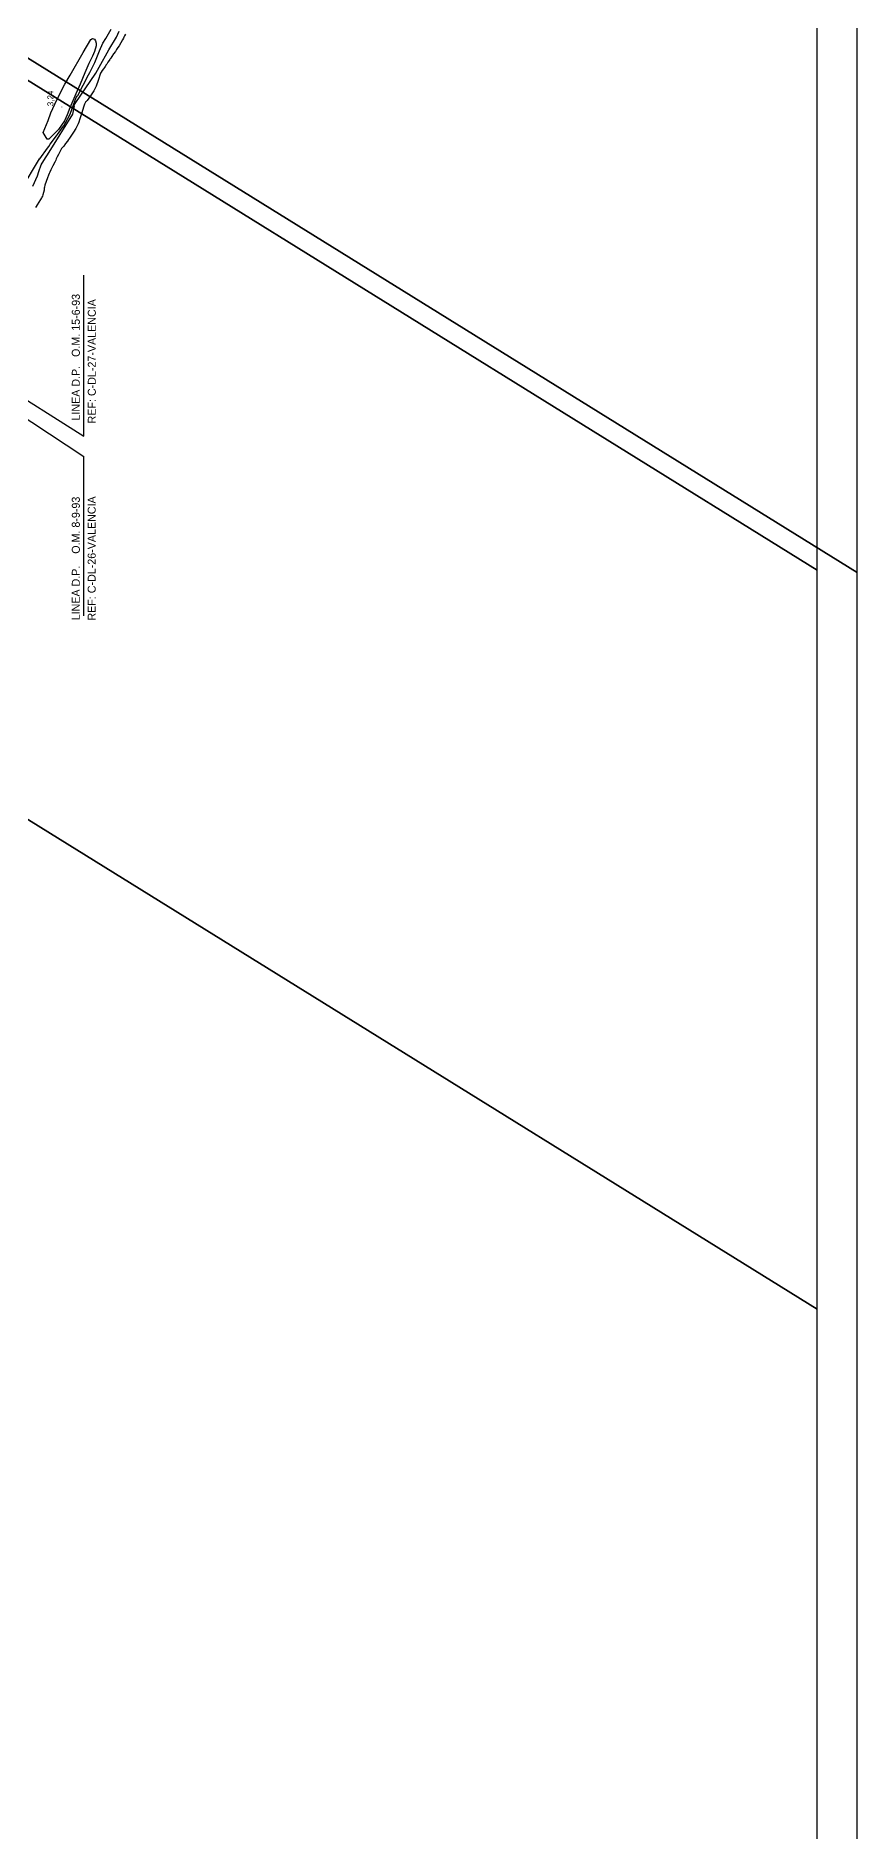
# Model space of a CAD drawing. Extents: x 730854 to 731444, y 4378581 to 4379608.
# Drawn here: x 731238.6 to 731444, y 4378927.4 to 4379376.2 of the extents above; entities that cross this region are included whole.
import ezdxf
from ezdxf.enums import TextEntityAlignment as Align

# ---------------------------------------------------------------- set-up
doc = ezdxf.new("R2010")
doc.units = 0
doc.layers.get('0').update_dxf_attribs({"linetype": 'CONTINUOUS'})
for name, color, linetype in [('24', 7, 'CONTINUOUS'), ('44', 7, 'CONTINUOUS'), ('48', 7, 'CONTINUOUS'), ('61', 7, 'CONTINUOUS')]:
    doc.layers.add(name, color=color, linetype=linetype)

msp = doc.modelspace()

# ---------------------------------------------------------------- linework, layer by layer
at = {"layer": '24', "color": 0, "linetype": 'CONTINUOUS'}
for points in [[(731261.01, 4379376.63), (731260.75, 4379376.17), (731260.6, 4379375.91), (731260.45, 4379375.64), (731260.2, 4379375.17), (731259.78, 4379374.44), (731259.37, 4379373.71), (731259.1, 4379373.28), (731258.93, 4379373.03)], [(731258.93, 4379373.03), (731258.75, 4379372.76), (731258.46, 4379372.33), (731258.02, 4379371.67), (731257.59, 4379371.04), (731257.33, 4379370.65), (731257.18, 4379370.44), (731257.06, 4379370.27), (731256.88, 4379370.01), (731256.6, 4379369.59), (731256.3, 4379369.15), (731256.09, 4379368.85), (731255.96, 4379368.66), (731255.88, 4379368.53), (731255.74, 4379368.32), (731255.48, 4379367.94), (731255.18, 4379367.52), (731254.93, 4379367.15), (731254.74, 4379366.85), (731254.13, 4379365.05), (731253.65, 4379363.66), (731253.08, 4379362.44), (731252.44, 4379361.42), (731251.83, 4379360.61), (731251.37, 4379360.07), (731251.14, 4379359.81), (731251.06, 4379359.73), (731251.02, 4379359.71), (731250.97, 4379359.64), (731250.9, 4379359.48), (731250.82, 4379359.3), (731250.74, 4379359.09), (731250.51, 4379358.41), (731250.04, 4379356.92), (731249.56, 4379355.42), (731249.29, 4379354.61), (731249.15, 4379354.19), (731248.93, 4379353.71), (731248.56, 4379353.02), (731247.99, 4379352.13), (731247.46, 4379351.34), (731247.14, 4379350.87), (731246.95, 4379350.6), (731246.75, 4379350.32), (731246.44, 4379349.88), (731245.98, 4379349.26), (731245.53, 4379348.66), (731245.24, 4379348.31), (731245.09, 4379348.13), (731245, 4379348.02), (731244.9, 4379347.85), (731244.74, 4379347.55), (731244.56, 4379347.21), (731244.39, 4379346.91), (731244.2, 4379346.53), (731243.92, 4379345.96), (731243.67, 4379345.42), (731243.53, 4379345.13), (731243.3, 4379344.66), (731242.83, 4379343.69), (731242.33, 4379342.67), (731242.04, 4379342.09), (731241.88, 4379341.77), (731241.69, 4379341.38), (731241.44, 4379340.75), (731241.11, 4379339.81), (731240.83, 4379338.91), (731240.7, 4379338.38), (731240.68, 4379338.12), (731240.66, 4379337.92), (731240.61, 4379337.6), (731240.49, 4379337.05), (731240.34, 4379336.48), (731240.2, 4379336.11), (731240.08, 4379335.89), (731239.94, 4379335.67), (731239.7, 4379335.29), (731239.28, 4379334.64), (731238.86, 4379333.98), (731238.6, 4379333.57), (731238.44, 4379333.31)]]:
    msp.add_lwpolyline(points, dxfattribs=at)
at = {"layer": '44', "color": 0, "linetype": 'CONTINUOUS'}
for points in [[(731234.85, 4379337.81), (731239.5, 4379345.44), (731239.52, 4379345.48), (731241.47, 4379348.09), (731241.78, 4379348.54), (731242.17, 4379349.09), (731243.72, 4379351.23), (731243.97, 4379351.52), (731245.26, 4379353.31), (731245.55, 4379353.71), (731247.06, 4379356.5), (731247.25, 4379356.85), (731248.64, 4379360.77), (731248.95, 4379361.21), (731249.03, 4379361.33), (731251.76, 4379366.46), (731252.09, 4379367.07), (731252.57, 4379368.02), (731253.33, 4379369.56), (731253.68, 4379370.34), (731254.45, 4379372.42), (731255.33, 4379374.35), (731256.09, 4379375.56), (731257.38, 4379377.85)], [(731237.79, 4379338.66), (731238.99, 4379341.17), (731239.3, 4379342.29), (731239.93, 4379343.92), (731240.58, 4379345.06), (731241.93, 4379347.16), (731247.78, 4379356.62), (731248.02, 4379357.42), (731248.2, 4379358.71), (731248.16, 4379358.75), (731248.09, 4379358.82), (731248.4, 4379359.26), (731253.55, 4379366.86), (731254.36, 4379368.37), (731256.8, 4379372.73), (731258.71, 4379375.9), (731259.4, 4379377.41)], [(731240.38, 4379352.04), (731240.39, 4379352.05), (731240.77, 4379353.08), (731241.65, 4379355.03), (731242.33, 4379356.92), (731243.27, 4379359.13), (731244.38, 4379361.41), (731245.81, 4379364.1), (731247.17, 4379366.39), (731250.37, 4379372), (731252.3, 4379375.25), (731252.75, 4379375.56), (731253.21, 4379375.36), (731253.52, 4379374.96), (731253.68, 4379374.38), (731253.61, 4379373.73), (731253.26, 4379372.31), (731252.76, 4379371.1), (731251.85, 4379369.31), (731250.82, 4379366.98), (731249.66, 4379364.13), (731248.53, 4379361.67), (731247.04, 4379358.25), (731246.43, 4379356.44), (731245.74, 4379354.94), (731245.02, 4379353.87), (731244.25, 4379352.76), (731241.83, 4379350.36), (731241.43, 4379350.39), (731240.38, 4379352.04)]]:
    msp.add_lwpolyline(points, dxfattribs=at)
at = {"layer": '61', "color": 0, "linetype": 'CONTINUOUS'}
for p, q in [((731174.97, 4379320.83), (731250.53, 4379271.06)), ((731176.22, 4379323.14), (731250.56, 4379276.16)), ((731250.56, 4379276.16), (731250.56, 4379316.39)), ((731250.53, 4379231.24), (731250.53, 4379271.06))]:
    msp.add_line(p, q, dxfattribs=at)

# ---------------------------------------------------------------- texts
at = {"layer": '48', "color": 0, "linetype": 'CONTINUOUS'}
for s, p in [(' 3,24', (731242.95, 4379358.05)), ('.', (731245.15, 4379358.12))]:
    msp.add_text(s, height=1.5, rotation=90, dxfattribs=at).set_placement(p)
at = {"layer": '61', "color": 0, "linetype": 'CONTINUOUS'}
for s, p in [('LINEA D.P.   O.M. 15-6-93', (731249.56, 4379280.03)), ('LINEA D.P.    O.M. 8-9-93', (731249.56, 4379230.09))]:
    msp.add_text(s, height=2, rotation=90, dxfattribs=at).set_placement(p)
for s, p in [('REF: C-DL-27-VALENCIA', (731251.56, 4379279.32)), ('REF: C-DL-26-VALENCIA', (731251.53, 4379230.03))]:
    msp.add_text(s, height=2, rotation=90, dxfattribs=at).set_placement(p, align=Align.TOP_LEFT)

# ---------------------------------------------------------------- meshes
at = {"color": 0, "linetype": 'CONTINUOUS'}
mesh = msp.add_polyface(dxfattribs=at)
corners = [(730854.5, 4378581), (730854.5, 4378581), (730854.5, 4378771.96), (731162.5, 4378581), (730854.5, 4378946.49), (731444, 4378581), (730854.5, 4379607.5), (731444, 4379242.01), (731444, 4379607.5)]
mesh.append_faces([[corners[k] for k in face] for face in [(0, 1, 3, 2), (2, 3, 5, 4), (4, 5, 7, 6), (6, 7, 8, 8)]], dxfattribs={"vtx0": -1, "vtx2": -1, "color": 0})
mesh = msp.add_polyface(dxfattribs=at)
corners = [(730864.5, 4378591), (730864.5, 4378591), (730864.5, 4378775.76), (731162.5, 4378591), (730864.5, 4378944.09), (731434, 4378591), (730864.5, 4379411), (731434, 4379057.91), (731162.5, 4379411), (731434, 4379242.67), (731434, 4379411)]
mesh.append_faces([[corners[k] for k in face] for face in [(0, 1, 3, 2), (2, 3, 5, 4), (4, 5, 7, 6), (6, 7, 9, 8), (8, 9, 10, 10)]], dxfattribs={"vtx0": -1, "vtx2": -1, "color": 0})

doc.saveas('drawing.dxf')
